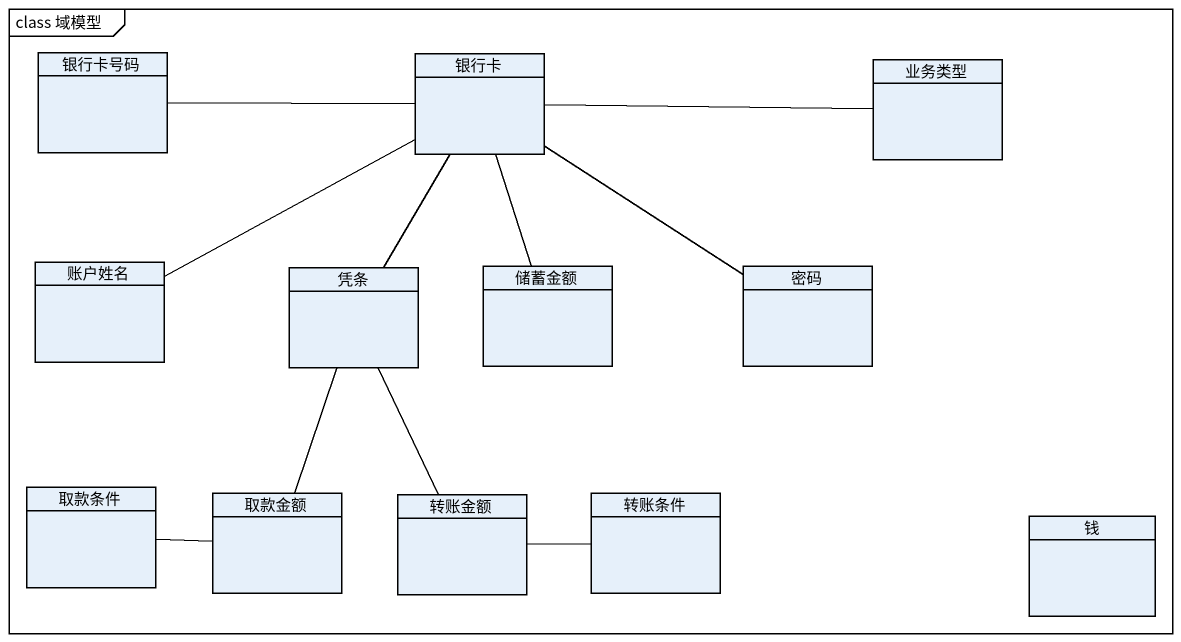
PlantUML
@startuml
mainframe class 域模型
hide circle
hide empty members
class 银行卡号码
class 银行卡
class 业务类型
class 账户姓名
class 凭条
class 储蓄金额
class 密码
class 取款条件
class 取款金额
class 转账金额
class 转账条件
class 钱
银行卡号码 -right- 银行卡
银行卡 -right- 业务类型
银行卡 -- 凭条
银行卡 -- 储蓄金额
银行卡 -- 密码
账户姓名 -right- 银行卡
凭条 -- 取款金额
取款条件 -right- 取款金额
转账金额 -up- 凭条
转账条件 -left- 转账金额
@enduml
